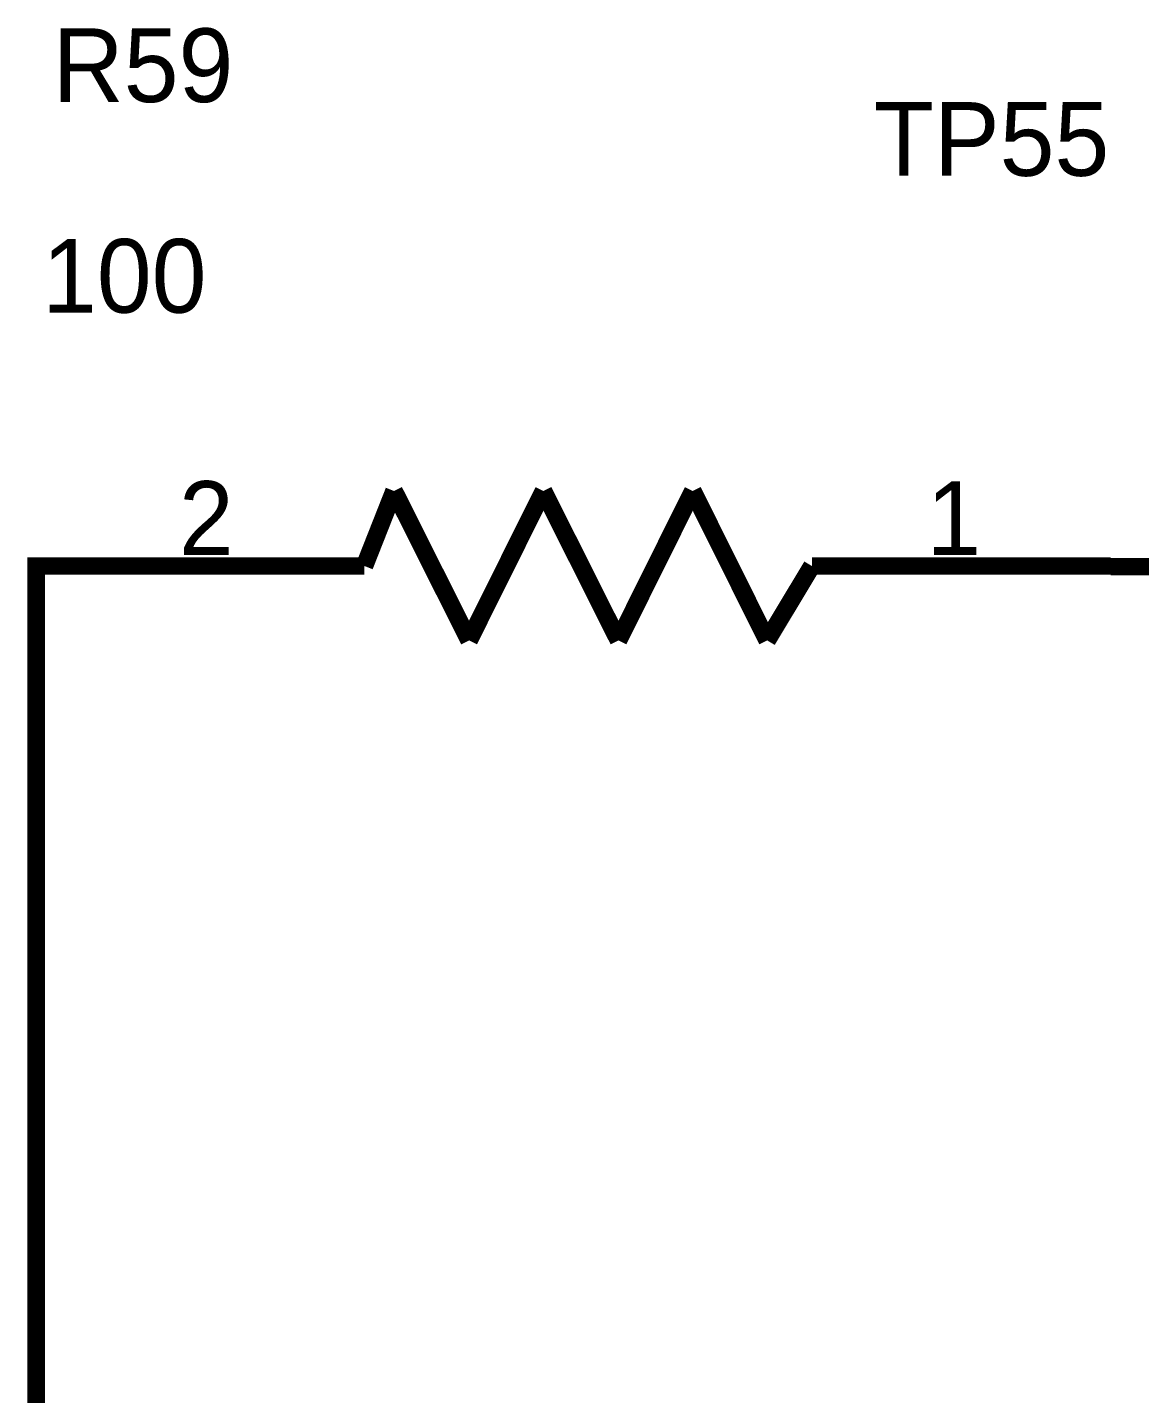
# Model space of a CAD drawing. Header units: millimetres. Extents: x 0 to 800, y 0 to 567.
# Drawn here: x 346.31 to 365.24, y 346.07 to 369.33 of the extents above; entities that cross this region are included whole.
import ezdxf

# ---------------------------------------------------------------- set-up
doc = ezdxf.new("R2010")
doc.units = ezdxf.units.MM
doc.layers.add('Sheet', color=255, linetype='Continuous')

msp = doc.modelspace()

# ---------------------------------------------------------------- linework, layer by layer
at = {"layer": 'Sheet', "const_width": 0.3}
for points in [[(352.552, 361.438), (352.048, 360.161)], [(353.829, 358.895), (352.552, 361.438)], [(355.095, 361.438), (353.829, 358.895)], [(356.372, 358.895), (355.095, 361.438)], [(357.637, 361.438), (356.372, 358.895)], [(358.903, 358.895), (357.637, 361.438)], [(346.46, 292.606), (346.46, 316.483), (346.46, 360.161), (346.964, 360.161)], [(352.048, 360.161), (346.964, 360.161)], [(352.048, 360.161), (351.287, 360.161)], [(359.664, 360.161), (358.903, 358.895)], [(359.664, 360.161), (364.749, 360.161)], [(359.664, 360.161), (360.426, 360.161)], [(364.749, 360.15), (368.825, 360.15), (368.825, 359.993)]]:
    msp.add_lwpolyline(points, dxfattribs=at)

# ---------------------------------------------------------------- texts
at = {"layer": 'Sheet'}
for s, height, p in [('R59', 1.2543, (346.74, 368.057)), ('TP55', 1.2543, (360.717, 366.802)), ('100', 1.2543, (346.561, 364.473)), ('2', 1.254, (348.89, 360.351)), ('1', 1.254, (361.613, 360.351))]:
    msp.add_text(s, height=height, dxfattribs=at).set_placement(p)

doc.saveas('drawing.dxf')
